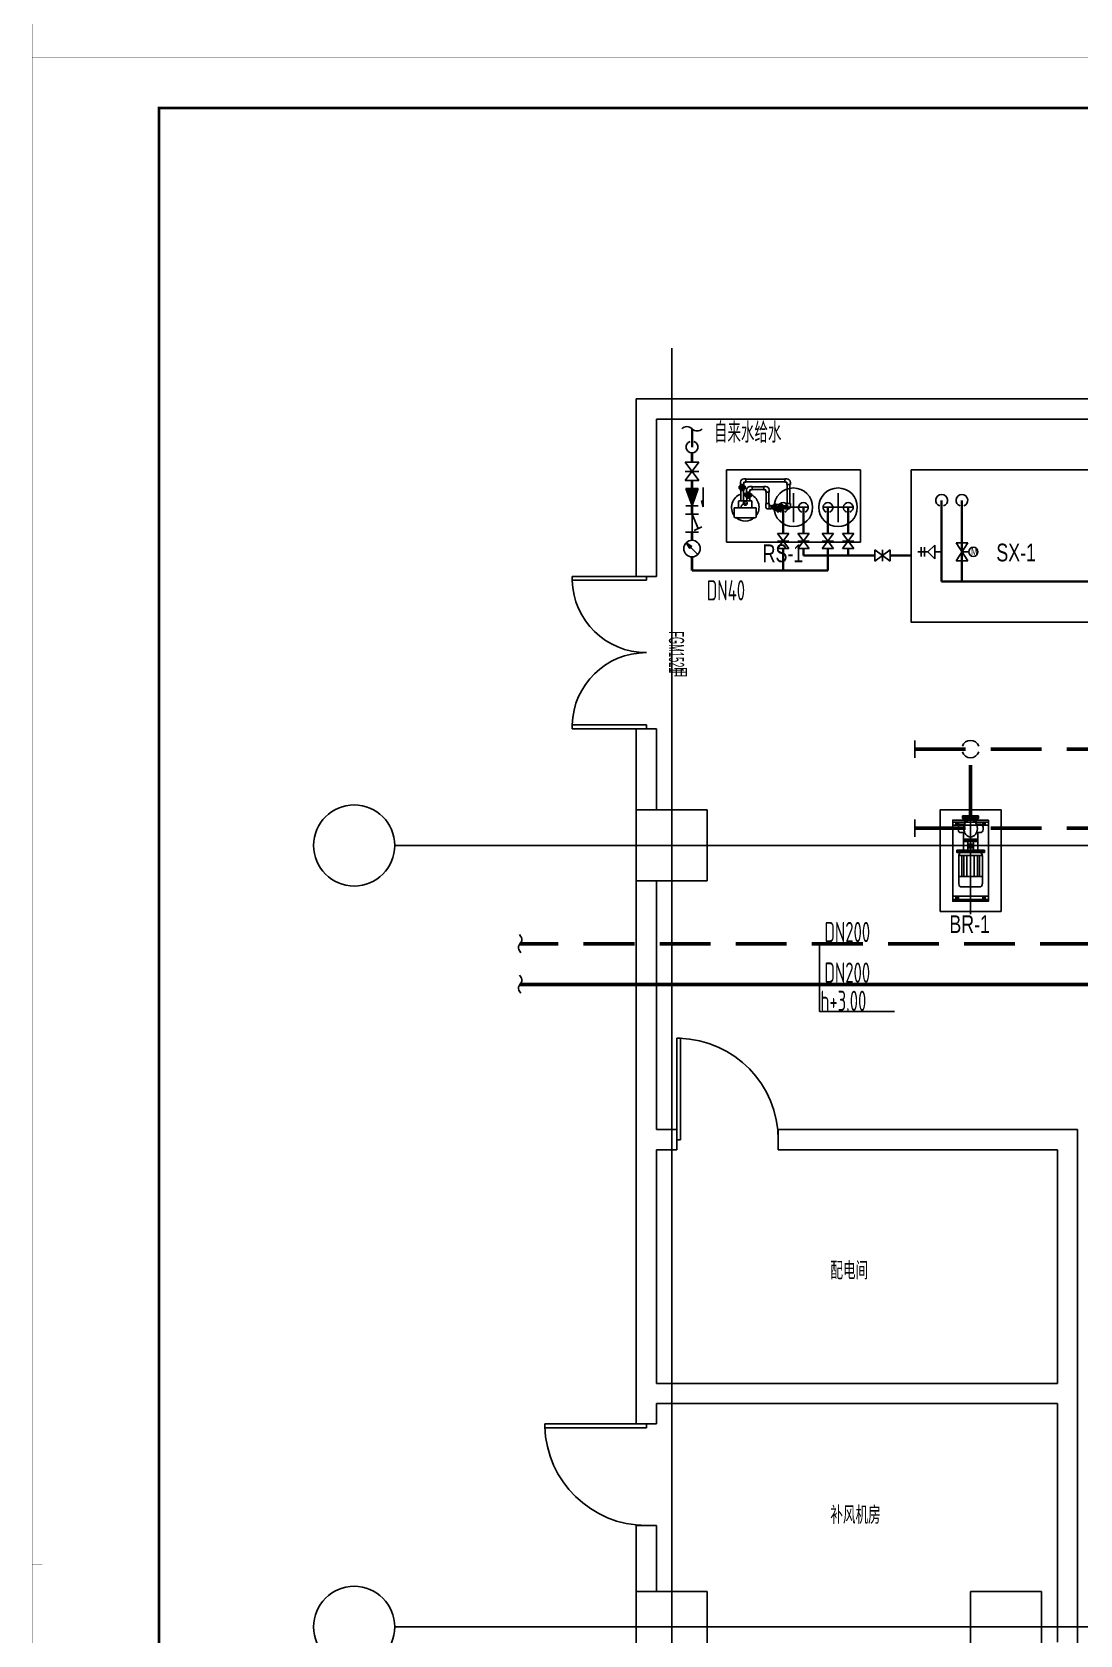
# Model space of a CAD drawing. Extents: x -253824 to 107923, y -224968 to 180578.
# Drawn here: x -211774 to -201448, y -14815 to 979 of the extents above; entities that cross this region are included whole.
import ezdxf
from ezdxf.enums import TextEntityAlignment as Align

# ---------------------------------------------------------------- set-up
doc = ezdxf.new("R2010")
doc.units = 0
doc.header["$LTSCALE"] = 1000
doc.header["$MEASUREMENT"] = 0
for name, pattern in [('ACAD_ISO04W100', [30, 24, -3, 0, -3]), ('CENTER', [2, 1.25, -0.25, 0.25, -0.25]), ('DASHED', [0.75, 0.5, -0.25]), ('HIDDEN', [0.375, 0.25, -0.125])]:
    doc.linetypes.add(name, pattern=pattern)
doc.layers.get('0').update_dxf_attribs({"linetype": 'CONTINUOUS'})
for name, color, linetype, lineweight in [('00AC-空调设备-131', 131, 'CONTINUOUS', 18), ('ACS_KT_RG', 6, 'CONTINUOUS', 50), ('ACS_KT_RH', 6, 'DASHED', 50)]:
    doc.layers.add(name, color=color, linetype=linetype, lineweight=lineweight)
for name, color, linetype in [('02-TEXT_房间', 7, 'CONTINUOUS'), ('A_STR-砌块墙', 121, 'CONTINUOUS'), ('A_STR-砼柱', 51, 'CONTINUOUS'), ('AC_KTSG', 5, 'HIDDEN'), ('ACS_COM', 7, 'CONTINUOUS'), ('ACS_COM_BZ', 3, 'CONTINUOUS'), ('ACS_KT_FM', 3, 'CONTINUOUS'), ('ACS_KT_FM_E', 3, 'CONTINUOUS'), ('AXIS', 3, 'CONTINUOUS'), ('AXIS_TEXT', 7, 'CONTINUOUS'), ('DEVICE', 2, 'CONTINUOUS'), ('DOOR_FIRE', 220, 'CONTINUOUS'), ('DOOR_FIRE_TEXT', 7, 'CONTINUOUS'), ('DOTE', 1, 'CONTINUOUS'), ('WALL', 9, 'CONTINUOUS'), ('改造', 7, 'CONTINUOUS')]:
    doc.layers.add(name, color=color, linetype=linetype)
doc.styles.add('_TCH_SPACE', font='ros.shx', dxfattribs={"width": 0.75, "height": 5, "bigfont": 'jd.shx'})
doc.styles.add('_TCH_WINDOW', font='ros.shx', dxfattribs={"width": 0.65, "height": 3.5, "bigfont": 'jd.shx'})
doc.styles.add('COMPLEX', font='COMPLEX')
doc.styles.add('HZF', font='ros.shx', dxfattribs={"width": 0.75, "bigfont": 'jd.shx'})
doc.styles.get("Standard").update_dxf_attribs({"font": 'ros.shx', "width": 0.75, "bigfont": 'jd.shx'})
doc.styles.add('等高', font='ros1.shx', dxfattribs={"width": 0.7, "bigfont": 'jd.shx'})

# ---------------------------------------------------------------- blocks, each defined once
blk = doc.blocks.new('图框-A1')
for points, const_width in [([(0, 0), (841, 0), (841, 594), (0, 594)], 0.05), ([(766, 584), (25, 584), (25, 10), (766, 10)], 0.5)]:
    blk.add_lwpolyline(points, close=True, dxfattribs=dict(const_width=const_width))
at = {"const_width": 0.05}
blk.add_lwpolyline([(0, 297), (2, 297)], dxfattribs=at)
blk = doc.blocks.new('_AXISO')
blk.add_circle((0, 0), 0.5)
at = {"layer": 'AXIS_TEXT', "style": 'COMPLEX', "width": 1.041667}
blk.add_attdef('A', text='', height=0.56, dxfattribs=at).set_placement((-0.25, -0.28), (0.25, -0.28), align=Align.FIT)
blk = doc.blocks.new('h2')
at = {"layer": 'A_STR-砌块墙'}
for p, q in [((-9045, 4400), (-9045, 2650)), ((-3045, 4400), (-9045, 4400)), ((-8845, 2650), (-8845, 4200)), ((-2945, 4200), (-8845, 4200)), ((-9045, 2650), (-8845, 2650)), ((-8845, 1150), (-9045, 1150)), ((-9045, 1150), (-9045, 350)), ((-8845, 350), (-8845, 1150)), ((-9045, -350), (-9045, -5700)), ((-8845, -350), (-8845, -2800)), ((-8845, -2800), (-8645, -2800)), ((-8645, -3000), (-8645, -2800)), ((-7645, -3000), (-7645, -2800)), ((-7645, -2800), (-4695, -2800)), ((-4695, -2800), (-4695, -8050)), ((-8845, -3000), (-8645, -3000)), ((-8845, -3000), (-8845, -5300)), ((-7645, -3000), (-4895, -3000)), ((-4895, -3000), (-4895, -5300)), ((-8845, -5300), (-4895, -5300)), ((-8845, -5500), (-4895, -5500)), ((-8845, -5500), (-8845, -5700)), ((-4895, -5500), (-4895, -7850)), ((-8845, -5700), (-9045, -5700)), ((-8845, -6700), (-9045, -6700)), ((-9045, -6700), (-9045, -7350)), ((-8845, -6700), (-8845, -7350))]:
    blk.add_line(p, q, dxfattribs=at)
at = {"layer": 'A_STR-砼柱'}
for p, q in [((-8345, 350), (-9045, 350)), ((-9045, 350), (-9045, -350)), ((-8345, -350), (-8345, 350)), ((-9045, -350), (-8345, -350)), ((-8345, -7350), (-9045, -7350)), ((-9045, -7350), (-9045, -8050)), ((-8345, -8050), (-8345, -7350)), ((-5050, -7350), (-5750, -7350)), ((-5750, -7350), (-5750, -8050)), ((-5050, -8050), (-5050, -7350))]:
    blk.add_line(p, q, dxfattribs=at)
at = {"layer": 'AXIS'}
for p, q in [((-10424, 0), (-11424, 0)), ((-10424, -7700), (-11424, -7700))]:
    blk.add_line(p, q, dxfattribs=at)
at = {"layer": 'DOOR_FIRE'}
for p, q in [((-8945, 2650), (-9676, 2650)), ((-9676, 2613), (-9676, 2650)), ((-8945, 2613), (-9676, 2613)), ((-8945, 2650), (-8945, 2613)), ((-8945, 1188), (-9676, 1188)), ((-9676, 1188), (-9676, 1150)), ((-8945, 1150), (-9676, 1150)), ((-8945, 1150), (-8945, 1188)), ((-8645, -2900), (-8645, -1900)), ((-8607, -1900), (-8645, -1900)), ((-8607, -2900), (-8607, -1900)), ((-8645, -2900), (-8607, -2900)), ((-8945, -5700), (-9945, -5700)), ((-9944, -5726), (-9944, -5700)), ((-8945, -5737), (-9944, -5737)), ((-8945, -5700), (-8945, -5737))]:
    blk.add_line(p, q, dxfattribs=at)
for centre, radius, start, end in [((-8945, 2631), 731, 181.4693, 270), ((-8945, 1169), 731, 90, 178.5307), ((-8645, -2900), 1000, 0, 88.5307), ((-8945, -5700), 1000, 181.4693, 270)]:
    blk.add_arc(centre, radius, start, end, dxfattribs=at)
at = {"layer": 'DOTE'}
for p, q in [((-8695, -11139), (-8695, 4899)), ((-10424, 0), (3416, 0)), ((-10424, -7700), (3416, -7700))]:
    blk.add_line(p, q, dxfattribs=at)
at = {"layer": 'AXIS', "xscale": 800, "yscale": 800, "zscale": 800, "rotation": 270}
for p in [(-11824, 0), (-11824, -7700)]:
    blk.add_blockref('_AXISO', p, dxfattribs=at)
at = {"layer": '02-TEXT_房间', "style": '_TCH_SPACE', "width": 0.75}
for s, p in [('配电间', (-7131, -4276)), ('补风机房', (-7131, -6685))]:
    blk.add_text(s, height=173.6, dxfattribs=at).set_placement(p)
at = {"layer": 'DOOR_FIRE_TEXT', "style": '_TCH_WINDOW'}
for s, height, width, p in [('FGM1521', 148.8, 0.458824, (-8722, 2110)), ('甲', 174, 0.65, (-8722, 1762))]:
    blk.add_text(s, height=height, rotation=270, dxfattribs=dict(at, width=width)).set_placement(p)
blk = doc.blocks.new('beng')
at = {"layer": 'DEVICE', "color": 7}
for p, q in [((65, -300), (65, 300)), ((65, 229), (105, 229)), ((85, 259), (85, 194)), ((105, -300), (105, 300)), ((455, -234), (455, 234)), ((1054, -300), (1054, 300)), ((1055, 229), (1095, 229)), ((1075, 259), (1075, 194)), ((1095, -300), (1095, 300)), ((0, -134), (0, 134)), ((294, -122), (294, 122)), ((310, -122), (310, 122)), ((326, -122), (326, 122)), ((326, 47), (439, 47)), ((358, -47), (358, 47)), ((358, 22), (408, 22)), ((408, -47), (408, 47)), ((512, -198), (512, 198)), ((512, 150), (789, 150)), ((512, 115), (789, 115)), ((512, 62), (789, 62)), ((789, -198), (789, 198)), ((85, -259), (85, -194)), ((326, -47), (439, -47)), ((358, -22), (408, -22)), ((512, -62), (789, -62)), ((512, -115), (789, -115)), ((512, -150), (789, -150)), ((1075, -259), (1075, -194)), ((65, -229), (105, -229)), ((1054, -229), (1095, -229))]:
    blk.add_line(p, q, dxfattribs=at)
at = {"layer": 'DEVICE', "color": 7, "linetype": 'CENTER', "ltscale": 500}
blk.add_line((-241, 0), (1293, 0), dxfattribs=at)
at = {"layer": 'DEVICE', "color": 7}
blk.add_lwpolyline([(40, 300), (1120, 300), (1120, -300), (40, -300)], close=True, dxfattribs=at)
for centre in [(85, 229), (1075, 229), (85, -229), (1075, -229)]:
    blk.add_circle(centre, 8.14, dxfattribs=at)
at = {"layer": 'WALL', "ltscale": 0.2}
for p, q in [((471, 234), (439, 234)), ((439, -234), (439, 234)), ((471, -234), (471, 234)), ((16, 134), (-16, 134)), ((-16, -134), (-16, 134)), ((16, -134), (16, 134)), ((89, 96), (16, 96)), ((95, 100), (95, 185)), ((205, 100), (205, 185)), ((439, 122), (205, 122)), ((296, 122), (264, 122)), ((471, -142), (471, 142)), ((889, 198), (512, 198)), ((930, -157), (930, 157)), ((16, -134), (-16, -134)), ((16, -134), (3, -134)), ((89, -96), (16, -96)), ((95, -185), (95, -100)), ((205, -185), (205, -100)), ((206, -122), (439, -122)), ((296, -122), (264, -122)), ((296, -122), (283, -122)), ((889, -198), (512, -198)), ((471, -234), (439, -234)), ((471, -234), (458, -234))]:
    blk.add_line(p, q, dxfattribs=at)
blk.add_circle((150, 0), 114, dxfattribs=at)
for centre, radius, start, end in [((150, 144), 68.9, 36.4877, 143.5123), ((512, 157), 40.7, 90, 180), ((889, 157), 40.7, 0, 90), ((150, -144), 68.9, 216.4877, 323.5123), ((512, -157), 40.7, 180, 270), ((889, -157), 40.7, 270, 0)]:
    blk.add_arc(centre, radius, start, end, dxfattribs=at)
blk = doc.blocks.new('H-PICPNT-69')
for start, end in [(19.4712, 160.5288), (199.4712, 340.5288)]:
    blk.add_arc((0, 0), 1.43, start, end)
blk = doc.blocks.new('A$C1A1A00B8')
at = {"layer": '00AC-空调设备-131', "color": 8, "lineweight": -3}
for p, q in [((300, 914), (300, 0)), ((2000, 914), (300, 914)), ((2000, 914), (2000, 0)), ((2000, 0), (300, 0))]:
    blk.add_line(p, q, dxfattribs=at)
at = {"layer": '00AC-空调设备-131', "linetype": 'ACAD_ISO04W100', "lineweight": -3, "ltscale": 3}
for p, q in [((585, 622, 0), (585, 254, 0)), ((1152, 622, 0), (1152, 254, 0)), ((775, 441, 0), (394, 441, 0)), ((1343, 441, 0), (962, 441, 0))]:
    blk.add_line(p, q, dxfattribs=at)
at = {"layer": '00AC-空调设备-131', "lineweight": -3}
for p, q in [((1190, 732, 0), (1190, 758, 0)), ((1234, 732, 0), (1190, 732, 0)), ((1195, 490, 0), (1195, 732, 0)), ((1230, 490, 0), (1230, 732, 0)), ((1261, 802, 0), (1234, 802, 0)), ((1234, 732, 0), (1234, 758, 0)), ((1261, 758, 0), (1234, 758, 0)), ((1261, 802, 0), (1261, 758, 0)), ((1261, 797, 0), (1753, 797, 0)), ((1261, 762, 0), (1753, 762, 0)), ((1458, 634, 0), (1458, 661, 0)), ((1501, 634, 0), (1458, 634, 0)), ((1462, 490, 0), (1462, 634, 0)), ((1497, 490, 0), (1497, 634, 0)), ((1528, 704, 0), (1501, 704, 0)), ((1528, 661, 0), (1501, 661, 0)), ((1501, 634, 0), (1501, 661, 0)), ((1528, 704, 0), (1528, 661, 0)), ((1528, 700, 0), (1676, 700, 0)), ((1528, 665, 0), (1676, 665, 0)), ((1676, 661, 0), (1676, 704, 0)), ((1676, 704, 0), (1702, 704, 0)), ((1676, 661, 0), (1702, 661, 0)), ((1685, 612, 0), (1762, 612, 0)), ((1685, 580, 0), (1685, 612, 0)), ((1694, 577, 0), (1694, 612, 0)), ((1702, 633, 0), (1702, 661, 0)), ((1702, 612, 0), (1702, 633, 0)), ((1702, 633, 0), (1746, 633, 0)), ((1746, 633, 0), (1702, 633, 0)), ((1708, 556, 0), (1708, 633, 0)), ((1724, 556, 0), (1724, 633, 0)), ((1740, 556, 0), (1740, 633, 0)), ((1746, 633, 0), (1746, 661, 0)), ((1746, 612, 0), (1746, 633, 0)), ((1753, 758, 0), (1753, 802, 0)), ((1753, 802, 0), (1779, 802, 0)), ((1753, 758, 0), (1779, 758, 0)), ((1754, 577, 0), (1754, 612, 0)), ((1762, 678, 0), (1762, 710, 0)), ((1762, 710, 0), (1839, 710, 0)), ((1765, 675, 0), (1762, 678, 0)), ((1762, 580, 0), (1762, 612, 0)), ((1765, 675, 0), (1837, 675, 0)), ((1771, 675, 0), (1771, 710, 0)), ((1779, 731, 0), (1779, 758, 0)), ((1779, 710, 0), (1779, 731, 0)), ((1779, 731, 0), (1823, 731, 0)), ((1823, 731, 0), (1779, 731, 0)), ((1779, 654, 0), (1779, 675, 0)), ((1779, 654, 0), (1823, 654, 0)), ((1783, 654, 0), (1783, 524, 0)), ((1785, 654, 0), (1785, 731, 0)), ((1801, 654, 0), (1801, 731, 0)), ((1817, 654, 0), (1817, 731, 0)), ((1818, 654, 0), (1818, 524, 0)), ((1823, 731, 0), (1823, 758, 0)), ((1823, 710, 0), (1823, 731, 0)), ((1823, 654, 0), (1823, 675, 0)), ((1831, 675, 0), (1831, 710, 0)), ((1839, 678, 0), (1837, 675, 0)), ((1839, 678, 0), (1839, 710, 0)), ((1190, 490, 0), (1234, 490, 0)), ((1190, 490, 0), (1190, 441, 0)), ((1257, 419, 0), (1212, 419, 0)), ((1234, 490, 0), (1234, 441, 0)), ((1257, 463, 0), (1234, 463, 0)), ((1257, 463, 0), (1257, 419, 0)), ((1257, 459, 0), (1271, 459, 0)), ((1257, 424, 0), (1271, 424, 0)), ((1271, 463, 0), (1292, 463, 0)), ((1271, 419, 0), (1271, 463, 0)), ((1271, 457, 0), (1327, 457, 0)), ((1271, 441, 0), (1327, 441, 0)), ((1271, 425, 0), (1327, 425, 0)), ((1271, 419, 0), (1292, 419, 0)), ((1295, 480, 0), (1292, 477, 0)), ((1292, 405, 0), (1292, 477, 0)), ((1292, 471, 0), (1327, 471, 0)), ((1292, 411, 0), (1327, 411, 0)), ((1295, 480, 0), (1327, 480, 0)), ((1327, 403, 0), (1327, 480, 0)), ((1339, 407, 0), (1339, 393, 0)), ((1353, 407, 0), (1353, 393, 0)), ((1397, 480, 0), (1365, 480, 0)), ((1365, 403, 0), (1365, 480, 0)), ((1400, 471, 0), (1365, 471, 0)), ((1421, 457, 0), (1365, 457, 0)), ((1421, 441, 0), (1365, 441, 0)), ((1421, 425, 0), (1365, 425, 0)), ((1400, 411, 0), (1365, 411, 0)), ((1397, 480, 0), (1400, 477, 0)), ((1400, 405, 0), (1400, 477, 0)), ((1421, 463, 0), (1400, 463, 0)), ((1421, 419, 0), (1400, 419, 0)), ((1421, 463, 0), (1421, 419, 0)), ((1421, 459, 0), (1435, 459, 0)), ((1421, 424, 0), (1435, 424, 0)), ((1435, 463, 0), (1458, 463, 0)), ((1435, 463, 0), (1435, 419, 0)), ((1435, 419, 0), (1479, 419, 0)), ((1458, 490, 0), (1501, 490, 0)), ((1458, 490, 0), (1458, 441, 0)), ((1501, 490, 0), (1501, 441, 0)), ((1902, 435, 0), (1622, 435, 0)), ((1678, 435, 0), (1678, 517, 0)), ((1688, 577, 0), (1685, 580, 0)), ((1839, 524, 0), (1685, 524, 0)), ((1688, 577, 0), (1760, 577, 0)), ((1702, 556, 0), (1702, 577, 0)), ((1702, 556, 0), (1746, 556, 0)), ((1706, 556, 0), (1706, 524, 0)), ((1741, 556, 0), (1741, 524, 0)), ((1746, 556, 0), (1746, 577, 0)), ((1762, 580, 0), (1760, 577, 0)), ((1846, 435, 0), (1846, 517, 0)), ((1292, 405, 0), (1295, 403, 0)), ((1295, 403, 0), (1327, 403, 0)), ((1335, 384, 0), (1333, 393, 0)), ((1333, 393, 0), (1359, 393, 0)), ((1335, 384, 0), (1357, 384, 0)), ((1357, 384, 0), (1359, 393, 0)), ((1397, 403, 0), (1365, 403, 0)), ((1400, 405, 0), (1397, 403, 0))]:
    blk.add_line(p, q, dxfattribs=at)
at = {"layer": '00AC-空调设备-131', "lineweight": -3, "elevation": 0}
blk.add_lwpolyline([(1902, 435), (1902, 323, -0.414214), (1888, 309), (1636, 309, -0.414214), (1622, 323), (1622, 435)], format="xyb", dxfattribs=at)
at = {"layer": '00AC-空调设备-131', "lineweight": -3}
for centre, radius in [((585, 441, 0), 245), ((1152, 441, 0), 245), ((1762, 492, 0), 24.6), ((1762, 492, 0), 3.24)]:
    blk.add_circle(centre, radius, dxfattribs=at)
for centre, radius, start, end in [((1234, 758, 0), 43.4, 90, 180), ((1501, 661, 0), 43.4, 90, 180), ((1702, 661, 0), 43.4, 0, 90), ((1762, 441, 0), 175, 83.1079, 95.5089), ((1779, 758, 0), 43.4, 0, 90), ((1212, 441, 0), 21.7, 180, 0), ((1346, 441, 0), 34.4, 56.6676, 123.3324), ((1346, 441, 0), 34.4, 236.6676, 303.3324), ((1479, 441, 0), 21.7, 180, 0), ((1762, 441, 0), 175, 116.1039, 216.8699), ((1685, 517, 0), 7, 90, 180), ((1762, 441, 0), 175, 323.1301, 71.3371), ((1839, 517, 0), 7, 0, 90), ((1762, 441, 0), 175, 228.9216, 311.0784)]:
    blk.add_arc(centre, radius, start, end, dxfattribs=at)
blk.add_open_spline([(1816, 435, 0), (1815, 446, 0), (1808, 476, 0), (1780, 486, 0), (1762, 492, 0)], degree=3, knots=[3.239693, 3.239693, 3.239693, 3.239693, 26.74775, 62.73993, 62.73993, 62.73993, 62.73993], dxfattribs=at)
blk = doc.blocks.new('H-PICPNT-66')
blk.add_arc((0, 0), 1.43, 199.4712, 160.5288)
blk = doc.blocks.new('jzf')
for p, q in [((-1.5, 1.125), (1.5, -1.125)), ((1.5, 1.125), (-1.5, -1.125)), ((-1.5, -1.125), (-1.5, 1.125)), ((1.5, -1.125), (1.5, 1.125))]:
    blk.add_line(p, q)
blk = doc.blocks.new('BLKFM002')
for p, q in [((1.5, 1.12), (-1.5, -1.12)), ((-1.5, 1.12), (1.5, -1.12)), ((-1.5, -1.12), (-1.5, 1.12)), ((0, 1.12), (0, -1.12)), ((1.5, -1.12), (1.5, 1.12))]:
    blk.add_line(p, q)
blk = doc.blocks.new('倒流防止器')
blk.add_hatch(color=256).paths.add_polyline_path([(0, 0), (283, -100), (283, 100)])
for p, q in [((0, 100), (0, -100)), ((283, 100), (0, 0)), ((0, 0), (283, -100)), ((283, 100), (283, -100)), ((-16, -186), (89, -156)), ((304, -186), (-16, -186))]:
    blk.add_line(p, q)
blk = doc.blocks.new('ACSSgFj240')
at = {"xscale": 0.00999999999476131, "yscale": 0.00999999999476131, "zscale": 0.00999999999476131}
blk.add_blockref('倒流防止器', (0, 0), dxfattribs=at)
blk = doc.blocks.new('Yxglq')
for p, q in [((0, 1.07), (0, -1.07)), ((0, 0), (2.37, -1.03)), ((0, 0), (2.99, 0)), ((2.99, 1.07), (2.99, -1.07)), ((2.09, -1.61), (2.71, -0.35))]:
    blk.add_line(p, q)
blk = doc.blocks.new('ACSSgFj235')
for p, q in [((-1.2, -1.2), (1.2, 1.2)), ((1.2, 1.2), (0.01, 0.43)), ((0.43, 0.01), (0.01, 0.43)), ((1.2, 1.2), (0.43, 0.01))]:
    blk.add_line(p, q)
blk.add_circle((0, 0), 1.7)
blk = doc.blocks.new('剖断线')
at = {"color": 3, "flags": 128}
blk.add_lwpolyline([(1, 0, -0.414214), (0, 0, 0.414214), (-1, 0)], format="xyb", dxfattribs=at)
blk = doc.blocks.new('dcf1')
for p, q in [((-1.5, -0.94), (-1.5, 0.94)), ((-1.5, 0.94), (1.5, -0.94)), ((1.5, 0.94), (-1.5, -0.94)), ((0, 0), (0, 1.13)), ((1.5, -0.94), (1.5, 0.94))]:
    blk.add_line(p, q)
blk.add_circle((0, 1.88), 0.75)
at = {"width": 0.8}
blk.add_text('M', height=1.13, rotation=90, dxfattribs=at).set_placement((0.5, 1.52))
blk = doc.blocks.new('aqf1')
for p, q in [((-0.75, 3.375), (0.75, 3.375)), ((-0.75, 2.8125), (0.75, 2.8125)), ((0, 2.25), (0, 3.9375)), ((0, 2.25), (-1.125, 1.125)), ((-1.125, 1.125), (1.125, 1.125)), ((1.125, 1.125), (0, 2.25)), ((0, 0), (0, 1.125))]:
    blk.add_line(p, q)

msp = doc.modelspace()

# ---------------------------------------------------------------- linework, layer by layer
at = {"layer": 'AC_KTSG', "linetype": 'Continuous', "lineweight": 35}
for p, q in [((-205271, -2930, 0), (-205271, -3110, 0)), ((-204373, -3706, 0), (-204373, -3961, 0)), ((-204173, -3706, 0), (-204173, -3961, 0)), ((-203932, -3706, 0), (-203932, -3961, 0)), ((-203732, -3706, 0), (-203732, -3961, 0)), ((-202811, -3636), (-202811, -4436, 0)), ((-202611, -3636), (-202611, -4436, 0)), ((-202611, -4053, 0), (-202611, -3682, 0)), ((-204373, -4111, 0), (-204373, -4328, 0)), ((-204173, -4111, 0), (-204173, -4179, 0)), ((-204173, -4179, 0), (-203527, -4179, 0)), ((-203932, -4111, 0), (-203932, -4328, 0)), ((-203732, -4111, 0), (-203732, -4179, 0)), ((-203468, -4179, 0), (-203527, -4179, 0)), ((-203111, -4179, 0), (-203318, -4179, 0)), ((-203932, -4328, 0), (-205271, -4328, 0)), ((-202811, -4436, 0), (-194271, -4437))]:
    msp.add_line(p, q, dxfattribs=at)
at = {"layer": 'AC_KTSG', "linetype": 'Continuous', "const_width": 24, "elevation": 0}
for points in [[(-205271, -3260), (-205271, -3167)], [(-205271, -3520), (-205271, -3440)], [(-205271, -3770), (-205271, -3690)], [(-205271, -4029), (-205271, -3950)], [(-205271, -4192), (-205271, -4328)]]:
    msp.add_lwpolyline(points, dxfattribs=at)
at = {"layer": 'ACS_COM_BZ'}
for p, q in [((-203076, -6172), (-203076, -6001)), ((-203076, -6952), (-203076, -6781)), ((-204016, -8671), (-204016, -8006)), ((-203277, -8671), (-204016, -8671))]:
    msp.add_line(p, q, dxfattribs=at)
msp.add_lwpolyline([(-203111, -3336), (-201111, -3336), (-201111, -4836), (-203111, -4836)], close=True, dxfattribs=at)
at = {"layer": 'ACS_COM_BZ', "color": 8}
msp.add_lwpolyline([(-202826, -7686), (-202226, -7686), (-202226, -6686), (-202826, -6686), (-202826, -7686)], dxfattribs=at)
at = {"layer": 'ACS_COM_BZ'}
for points in [[(-206957, -8093), (-206981, -8033), (-206947, -7973), (-206971, -7913)], [(-206957, -8493), (-206981, -8433), (-206947, -8373), (-206971, -8313)]]:
    msp.add_spline(points, degree=3, dxfattribs=at)
at = {"layer": 'ACS_KT_FM'}
for p, q in [((-204429, -4036, 0), (-204317, -4036, 0)), ((-204229, -4036, 0), (-204117, -4036, 0)), ((-203988, -4036, 0), (-203876, -4036, 0)), ((-203788, -4036, 0), (-203676, -4036, 0)), ((-203393, -4235, 0), (-203393, -4122, 0))]:
    msp.add_line(p, q, dxfattribs=at)
at = {"layer": 'ACS_KT_RG'}
msp.add_line((-197589, -8406), (-206966, -8406), dxfattribs=at)
at = {"layer": 'ACS_KT_RH'}
for p, q in [((-203076, -6086), (-195539, -6086)), ((-202526, -6745), (-202526, -6172)), ((-203076, -6866), (-197426, -6866)), ((-197589, -8006), (-206966, -8006))]:
    msp.add_line(p, q, dxfattribs=at)

# ---------------------------------------------------------------- block references
at = {"xscale": 50, "yscale": 50, "zscale": 50}
for p in [(-211773, 731), (-211773, -28969)]:
    msp.add_blockref('图框-A1', p, dxfattribs=at)
at = {"xscale": 0.74, "yscale": 0.585, "rotation": 270}
msp.add_blockref('beng', (-202526, -6757), dxfattribs=at)
at = {"layer": '00AC-空调设备-131', "xscale": -0.776471, "yscale": 0.776471, "zscale": 0.776471}
msp.add_blockref('A$C1A1A00B8', (-203378, -4046), dxfattribs=at)
at = {"layer": 'ACS_COM', "xscale": 101.6, "yscale": 101.6, "zscale": 101.6, "rotation": 180}
msp.add_blockref('剖断线', (-205271, -2930, 0), dxfattribs=at)
at = {"layer": 'ACS_COM_BZ'}
msp.add_blockref('h2', (-196776, -7036), dxfattribs=at)
at = {"layer": 'ACS_KT_FM'}
for name, p, xscale, yscale, zscale, rotation in [('H-PICPNT-66', (-205271, -3110, 0), -40, 40, 0.8, 90), ('BLKFM002', (-205271, -3350, 0), 60, 60, 0.6000000000000001, 89.99999999999999), ('ACSSgFj240', (-205271, -3690, 0), 60, 60, 0.6000000000000001, 89.99999999999999), ('H-PICPNT-66', (-202811, -3636, 0), 40, 40, 0.8, 90), ('H-PICPNT-66', (-202611, -3636, 0), 40, 40, 0.8, 90), ('Yxglq', (-205271, -3770, 0), -60, 60, 0.6000000000000001, 90), ('H-PICPNT-66', (-204373, -3706, 0), -33.75, 33.75, 0.5625, 270), ('H-PICPNT-66', (-204173, -3706, 0), 33.75, 33.75, 0.5625, 89.99999999999999), ('H-PICPNT-66', (-203932, -3706, 0), -33.75, 33.75, 0.5625, 270), ('H-PICPNT-66', (-203732, -3706, 0), 33.75, 33.75, 0.5625, 89.99999999999999), ('ACSSgFj235', (-205271, -4111, 0), 48, 48, 0.48, 89.99999999999999), ('jzf', (-204373, -4036, 0), -50, 50, 1.5, 270), ('jzf', (-204173, -4036, 0), -50, 50, 1.5, 270), ('jzf', (-203932, -4036, 0), -50, 50, 1.5, 270), ('jzf', (-203732, -4036, 0), -50, 50, 1.5, 270), ('aqf1', (-202811, -4143, 0), -60, 60, 1.2, 90)]:
    msp.add_blockref(name, p, dxfattribs=dict(at, xscale=xscale, yscale=yscale, zscale=zscale, rotation=rotation))
at = {"layer": 'ACS_KT_FM', "xscale": 50, "yscale": 50, "zscale": 1.5}
msp.add_blockref('jzf', (-203393, -4179, 0), dxfattribs=at)
at = {"layer": 'ACS_KT_FM', "xscale": 60, "yscale": 60, "rotation": 180}
msp.add_blockref('H-PICPNT-69', (-202526, -6086), dxfattribs=at)
at = {"layer": 'ACS_KT_FM_E', "xscale": 60, "yscale": 60, "zscale": 1.2, "rotation": 270}
msp.add_blockref('dcf1', (-202611, -4143, 0), dxfattribs=at)

# ---------------------------------------------------------------- texts
at = {"layer": 'ACS_COM_BZ', "style": '等高', "width": 0.7}
msp.add_text('自来水给水', height=200, rotation=0, dxfattribs=at).set_placement((-204722, -2968), align=Align.MIDDLE_CENTER)
for s, p in [('DN40', (-205125, -4622, 0)), ('DN200', (-203966, -7989)), ('DN200', (-203966, -8389)), ('h+3.00', (-204005, -8667))]:
    msp.add_text(s, height=200, rotation=0, dxfattribs=at).set_placement(p)
at = {"layer": '改造', "color": 6, "style": 'HZF', "width": 0.75}
for s, p in [('RS-1', (-204575, -4245)), ('SX-1', (-202272, -4237)), ('BR-1', (-202735, -7899))]:
    msp.add_text(s, height=175, dxfattribs=at).set_placement(p)

doc.saveas('drawing.dxf')
